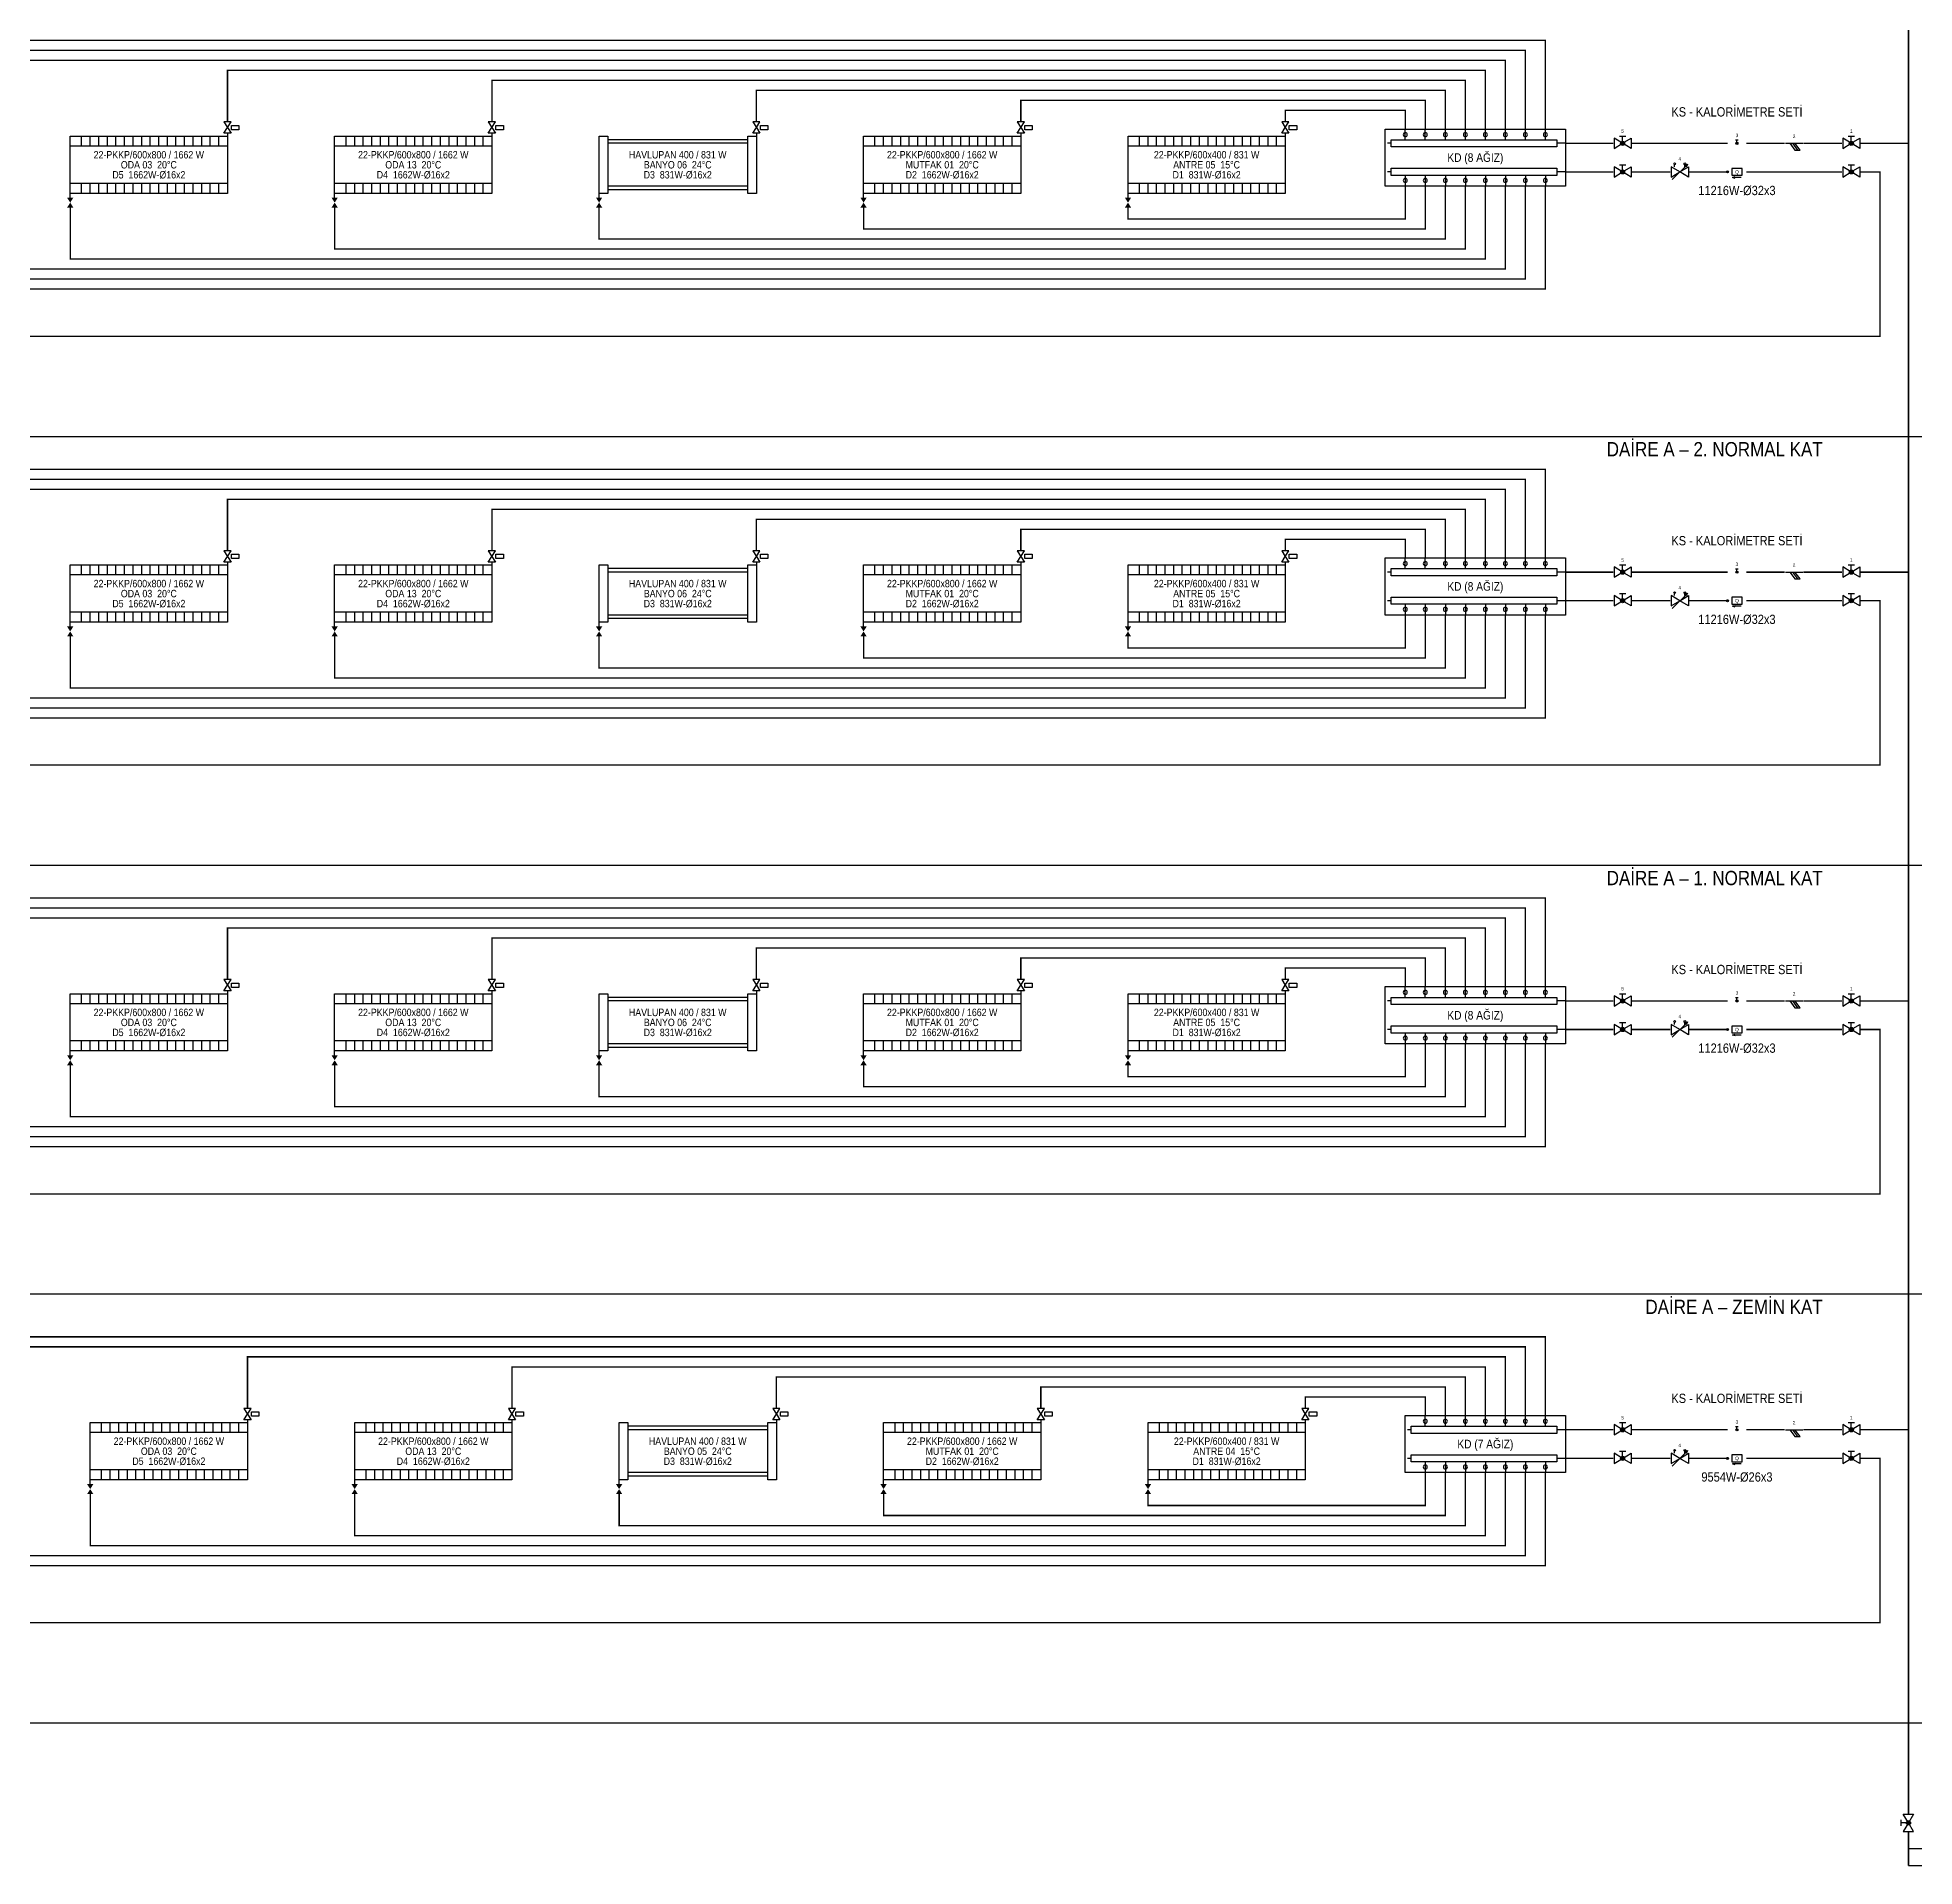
# Model space of a CAD drawing. Header units: centimetres. Extents: x -61 to 14522, y -12981 to 1521.
# Drawn here: x 2692 to 4005, y -2792 to -1512 of the extents above; entities that cross this region are included whole.
import ezdxf
from ezdxf.enums import TextEntityAlignment as Align

# ---------------------------------------------------------------- set-up
doc = ezdxf.new("R2010")
doc.units = ezdxf.units.CM
doc.linetypes.add('DASHED', pattern=[1.524, 1.27, -0.254])
for name, color, linetype in [('ROTAS-CIHAZ', 135, 'Continuous'), ('ROTAS-ISITMA-CAP', 41, 'Continuous'), ('ROTAS-ISITMA-DONUS', 30, 'DASHED'), ('ROTAS-ISITMA-GIDIS', 10, 'Continuous'), ('ROTAS-ISITMA-KOLEKTOR', 6, 'Continuous'), ('ROTAS-ISITMA-SEMBOL', 1, 'Continuous'), ('ROTAS-KAT-BANDI', 8, 'Continuous'), ('ROTAS-MASKE', 7, 'Continuous'), ('ROTAS-RADYATOR', 2, 'Continuous'), ('ROTAS-YAZI', 7, 'Continuous')]:
    doc.layers.add(name, color=color, linetype=linetype)
doc.styles.add('ROTAS', font='arial.ttf')

# ---------------------------------------------------------------- blocks, each defined once
blk = doc.blocks.new('ROTAS-KOLEKTOR-SEMA-7')
for p, q in [((14, 32.5), (14, 40)), ((28, 32.5), (28, 40)), ((42, 32.5), (42, 40)), ((56, 32.5), (56, 40)), ((70, 32.5), (70, 40)), ((84, 32.5), (84, 40)), ((98, 32.5), (98, 40)), ((0, 30), (6, 30)), ((108, 30), (110.5, 30)), ((0, 10), (6, 10)), ((14, 7.5), (14, 0)), ((28, 7.5), (28, 0)), ((42, 7.5), (42, 0)), ((56, 7.5), (56, 0)), ((70, 7.5), (70, 0)), ((84, 7.5), (84, 0)), ((98, 7.5), (98, 0)), ((108, 10), (110.5, 10))]:
    blk.add_line(p, q)
for points in [[(0, 0), (112, 0), (112, 40), (0, 40)], [(6, 27.5), (108, 27.5), (108, 32.5), (6, 32.5)], [(6, 7.5), (108, 7.5), (108, 12.5), (6, 12.5)]]:
    blk.add_lwpolyline(points, close=True)
for centre in [(14, 36), (28, 36), (42, 36), (56, 36), (70, 36), (84, 36), (98, 36), (14, 4), (28, 4), (42, 4), (56, 4), (70, 4), (84, 4), (98, 4)]:
    blk.add_circle(centre, 1.4)
blk = doc.blocks.new('ROTAS-R-KURESEL-VANA')
blk.add_hatch(color=7).paths.add_polyline_path([(2.4, 0), (2.3, 0.6), (2.1, 1.2), (1.7, 1.7), (1.2, 2.1), (0.6, 2.3), (0, 2.4), (-0.6, 2.3), (-1.2, 2.1), (-1.7, 1.7), (-2.1, 1.2), (-2.3, 0.6), (-2.4, 0), (-2.3, -0.6), (-2.1, -1.2), (-1.7, -1.7), (-1.2, -2.1), (-0.6, -2.3), (0, -2.4), (0.6, -2.3), (1.2, -2.1), (1.7, -1.7), (2.1, -1.2), (2.3, -0.6)])
for p, q in [((-3.6, 8.4), (3.6, 8.4)), ((0, 2.4), (0, 8.4))]:
    blk.add_line(p, q)
for points in [[(-10, 6), (-10, -6), (0, 0)], [(10, 6), (10, -6), (0, 0)]]:
    blk.add_lwpolyline(points, close=True)
blk.add_circle((0, 0), 2.4)
at = {"style": 'ROTAS'}
blk.add_attdef('NO', text='', height=6, dxfattribs=at).set_placement((0, 11), align=Align.BOTTOM_CENTER)
blk = doc.blocks.new('ROTAS-R-PISLIK-TUTUCU')
for p, q in [((-10, 0), (10, 0)), ((-2, 0), (4, -8))]:
    blk.add_line(p, q)
blk.add_lwpolyline([(-5, 0), (1, -8), (7, -8), (1, 0)])
at = {"style": 'ROTAS'}
blk.add_attdef('NO', text='', height=6, dxfattribs=at).set_placement((0, 5), align=Align.BOTTOM_CENTER)
blk = doc.blocks.new('ROTAS-KALORIMETRE-SENSOR')
blk.add_hatch(color=7).paths.add_polyline_path([(1.2, 0), (1.2, 0.3), (1, 0.6), (0.8, 0.8), (0.6, 1), (0.3, 1.2), (0, 1.2), (-0.3, 1.2), (-0.6, 1), (-0.8, 0.8), (-1, 0.6), (-1.2, 0.3), (-1.2, 0), (-1.2, -0.3), (-1, -0.6), (-0.8, -0.8), (-0.6, -1), (-0.3, -1.2), (0, -1.2), (0.3, -1.2), (0.6, -1), (0.8, -0.8), (1, -0.6), (1.2, -0.3)])
for p, q in [((-1.6, 4), (1.6, 4)), ((0, 1.2), (0, 4))]:
    blk.add_line(p, q)
blk.add_circle((0, 0), 1.2)
at = {"style": 'ROTAS'}
blk.add_attdef('NO', text='', height=6, dxfattribs=at).set_placement((0, 6), align=Align.BOTTOM_CENTER)
blk = doc.blocks.new('ROTAS-R-KALORIMETRE-SOL')
blk.add_hatch(color=7).paths.add_polyline_path([(-9.8, 0), (-9.8, 0.3), (-10, 0.6), (-10.2, 0.8), (-10.4, 1), (-10.7, 1.2), (-11, 1.2), (-11.3, 1.2), (-11.6, 1), (-11.8, 0.8), (-12, 0.6), (-12.2, 0.3), (-12.2, 0), (-12.2, -0.3), (-12, -0.6), (-11.8, -0.8), (-11.6, -1), (-11.3, -1.2), (-11, -1.2), (-10.7, -1.2), (-10.4, -1), (-10.2, -0.8), (-10, -0.6), (-9.8, -0.3)])
blk.add_line((5, -6.5), (-5, -6.5))
blk.add_lwpolyline([(-6, -4), (6, -4), (6, 4), (-6, 4)], close=True)
blk.add_lwpolyline([(-2, -7.5), (-5, -6.5), (-2, -5.5)])
blk.add_circle((-11, 0), 1.2)
at = {"style": 'ROTAS'}
blk.add_text('Q', height=4, dxfattribs=at).set_placement((0, 0), align=Align.MIDDLE_CENTER)
blk.add_attdef('NO', text='', height=6, dxfattribs=at).set_placement((0, 7), align=Align.BOTTOM_CENTER)
blk = doc.blocks.new('ROTAS-BALANS-VANASI')
for p, q in [((-9, -9), (9, 9)), ((-6, 6), (-6, 8.4)), ((6, 6), (6, 8.4))]:
    blk.add_line(p, q)
for points in [[(-10, 6), (-10, -6), (0, 0)], [(10, 6), (10, -6), (0, 0)]]:
    blk.add_lwpolyline(points, close=True)
blk.add_lwpolyline([(5.6, 7.3), (9, 9), (7.3, 5.6)])
for centre in [(-6, 9.4), (6, 9.4)]:
    blk.add_circle(centre, 1)
at = {"style": 'ROTAS'}
blk.add_attdef('NO', text='', height=6, dxfattribs=at).set_placement((0, 12), align=Align.BOTTOM_CENTER)
blk = doc.blocks.new('ROTAS-RADYATOR-SEMA')
for points in [[(107.8, -3), (112.2, -3), (110, -6.5)], [(107.8, -10), (112.2, -10), (110, -6.5)]]:
    blk.add_hatch(color=7).paths.add_polyline_path(points)
for p, q in [((0, 42), (0, 40)), ((6, 33), (6, 40)), ((12, 33), (12, 40)), ((18, 33), (18, 40)), ((24, 33), (24, 40)), ((30, 33), (30, 40)), ((36, 33), (36, 40)), ((42, 33), (42, 40)), ((48, 33), (48, 40)), ((54, 33), (54, 40)), ((60, 33), (60, 40)), ((66, 33), (66, 40)), ((72, 33), (72, 40)), ((78, 33), (78, 40)), ((84, 33), (84, 40)), ((90, 33), (90, 40)), ((96, 33), (96, 40)), ((102, 33), (102, 40)), ((0, 33), (110, 33)), ((0, 7), (110, 7)), ((6, 0), (6, 7)), ((12, 0), (12, 7)), ((18, 0), (18, 7)), ((24, 0), (24, 7)), ((30, 0), (30, 7)), ((36, 0), (36, 7)), ((42, 0), (42, 7)), ((48, 0), (48, 7)), ((54, 0), (54, 7)), ((60, 0), (60, 7)), ((66, 0), (66, 7)), ((72, 0), (72, 7)), ((78, 0), (78, 7)), ((84, 0), (84, 7)), ((90, 0), (90, 7)), ((96, 0), (96, 7)), ((102, 0), (102, 7)), ((110, -3), (110, 0))]:
    blk.add_line(p, q)
for points in [[(-8, 44.5), (-2.8, 44.5), (-2.8, 47.5), (-8, 47.5)], [(-2.5, 50), (2.5, 50), (0, 46)], [(-2.5, 42), (2.5, 42), (0, 46)], [(0, 0), (110, 0), (110, 40), (0, 40)]]:
    blk.add_lwpolyline(points, close=True)
blk = doc.blocks.new('ROTAS-HAVLUPAN-SEMA')
for points in [[(107.8, -3), (112.2, -3), (110, -6.5)], [(107.8, -10), (112.2, -10), (110, -6.5)]]:
    blk.add_hatch(color=7).paths.add_polyline_path(points)
for p, q in [((0, 42), (0, 40)), ((6, 37.5), (104, 37.5)), ((6, 35), (104, 35)), ((6, 5), (104, 5)), ((6, 2.5), (104, 2.5)), ((110, -3), (110, 0))]:
    blk.add_line(p, q)
for points in [[(-8, 44.5), (-2.8, 44.5), (-2.8, 47.5), (-8, 47.5)], [(-2.5, 50), (2.5, 50), (0, 46)], [(-2.5, 42), (2.5, 42), (0, 46)], [(0, 0), (6, 0), (6, 40), (0, 40)], [(104, 0), (110, 0), (110, 40), (104, 40)]]:
    blk.add_lwpolyline(points, close=True)
blk = doc.blocks.new('ROTAS-KOLEKTOR-SEMA-8')
for p, q in [((14, 32.5), (14, 40)), ((28, 32.5), (28, 40)), ((42, 32.5), (42, 40)), ((56, 32.5), (56, 40)), ((70, 32.5), (70, 40)), ((84, 32.5), (84, 40)), ((98, 32.5), (98, 40)), ((112, 32.5), (112, 40)), ((0, 30), (6, 30)), ((122, 30), (124.5, 30)), ((0, 10), (6, 10)), ((14, 7.5), (14, 0)), ((28, 7.5), (28, 0)), ((42, 7.5), (42, 0)), ((56, 7.5), (56, 0)), ((70, 7.5), (70, 0)), ((84, 7.5), (84, 0)), ((98, 7.5), (98, 0)), ((112, 7.5), (112, 0)), ((122, 10), (124.5, 10))]:
    blk.add_line(p, q)
for points in [[(0, 0), (126, 0), (126, 40), (0, 40)], [(6, 27.5), (122, 27.5), (122, 32.5), (6, 32.5)], [(6, 7.5), (122, 7.5), (122, 12.5), (6, 12.5)]]:
    blk.add_lwpolyline(points, close=True)
for centre in [(14, 36), (28, 36), (42, 36), (56, 36), (70, 36), (84, 36), (98, 36), (112, 36), (14, 4), (28, 4), (42, 4), (56, 4), (70, 4), (84, 4), (98, 4), (112, 4)]:
    blk.add_circle(centre, 1.4)

msp = doc.modelspace()

# ---------------------------------------------------------------- linework, layer by layer
at = {"layer": 'ROTAS-ISITMA-DONUS', "ltscale": 12, "const_width": 1}
for points in [[(3761, -1606), (3981, -1606), (3981, -1721), (2100, -1721)], [(2160, -1631), (2160, -1688), (3747, -1688), (3747, -1616)], [(2345, -1631), (2345, -1681), (3733, -1681), (3733, -1616)], [(2530, -1631), (2530, -1674), (3719, -1674), (3719, -1616)], [(2715, -1631), (2715, -1667), (3705, -1667), (3705, -1616)], [(2900, -1631), (2900, -1660), (3691, -1660), (3691, -1616)], [(3085, -1631), (3085, -1653), (3677, -1653), (3677, -1616)], [(3270, -1631), (3270, -1646), (3663, -1646), (3663, -1616)], [(3455, -1631), (3455, -1639), (3649, -1639), (3649, -1616)], [(3761, -1906), (3981, -1906), (3981, -2021), (2100, -2021)], [(2160, -1931), (2160, -1988), (3747, -1988), (3747, -1916)], [(2345, -1931), (2345, -1981), (3733, -1981), (3733, -1916)], [(2530, -1931), (2530, -1974), (3719, -1974), (3719, -1916)], [(2715, -1931), (2715, -1967), (3705, -1967), (3705, -1916)], [(2900, -1931), (2900, -1960), (3691, -1960), (3691, -1916)], [(3085, -1931), (3085, -1953), (3677, -1953), (3677, -1916)], [(3270, -1931), (3270, -1946), (3663, -1946), (3663, -1916)], [(3455, -1931), (3455, -1939), (3649, -1939), (3649, -1916)], [(3761, -2206), (3981, -2206), (3981, -2321), (2100, -2321)], [(2160, -2231), (2160, -2288), (3747, -2288), (3747, -2216)], [(2345, -2231), (2345, -2281), (3733, -2281), (3733, -2216)], [(2530, -2231), (2530, -2274), (3719, -2274), (3719, -2216)], [(2715, -2231), (2715, -2267), (3705, -2267), (3705, -2216)], [(2900, -2231), (2900, -2260), (3691, -2260), (3691, -2216)], [(3085, -2231), (3085, -2253), (3677, -2253), (3677, -2216)], [(3270, -2231), (3270, -2246), (3663, -2246), (3663, -2216)], [(3455, -2231), (3455, -2239), (3649, -2239), (3649, -2216)], [(3761, -2506), (3981, -2506), (3981, -2621), (2100, -2621)], [(2359, -2531), (2359, -2581), (3747, -2581), (3747, -2516)], [(2544, -2531), (2544, -2574), (3733, -2574), (3733, -2516)], [(2729, -2531), (2729, -2567), (3719, -2567), (3719, -2516)], [(2914, -2531), (2914, -2560), (3705, -2560), (3705, -2516)], [(3099, -2531), (3099, -2553), (3691, -2553), (3691, -2516)], [(3284, -2531), (3284, -2546), (3677, -2546), (3677, -2516)], [(3469, -2531), (3469, -2539), (3663, -2539), (3663, -2516)]]:
    msp.add_lwpolyline(points, dxfattribs=at)
at = {"layer": 'ROTAS-ISITMA-GIDIS', "const_width": 1}
for points in [[(4001, -2791), (4001, -629)], [(3747, -1576), (3747, -1514), (2270, -1514), (2270, -1571)], [(3733, -1576), (3733, -1521), (2455, -1521), (2455, -1571)], [(3719, -1576), (3719, -1528), (2640, -1528), (2640, -1571)], [(3705, -1576), (3705, -1535), (2825, -1535), (2825, -1571)], [(3691, -1576), (3691, -1542), (3010, -1542), (3010, -1571)], [(3677, -1576), (3677, -1549), (3195, -1549), (3195, -1571)], [(3663, -1576), (3663, -1556), (3380, -1556), (3380, -1571)], [(3649, -1576), (3649, -1563), (3565, -1563), (3565, -1571)], [(4001, -1586), (3761, -1586)], [(3747, -1876), (3747, -1814), (2270, -1814), (2270, -1871)], [(3733, -1876), (3733, -1821), (2455, -1821), (2455, -1871)], [(3719, -1876), (3719, -1828), (2640, -1828), (2640, -1871)], [(3705, -1876), (3705, -1835), (2825, -1835), (2825, -1871)], [(3691, -1876), (3691, -1842), (3010, -1842), (3010, -1871)], [(3677, -1876), (3677, -1849), (3195, -1849), (3195, -1871)], [(3663, -1876), (3663, -1856), (3380, -1856), (3380, -1871)], [(3649, -1876), (3649, -1863), (3565, -1863), (3565, -1871)], [(4001, -1886), (3761, -1886)], [(3747, -2176), (3747, -2114), (2270, -2114), (2270, -2171)], [(3733, -2176), (3733, -2121), (2455, -2121), (2455, -2171)], [(3719, -2176), (3719, -2128), (2640, -2128), (2640, -2171)], [(3705, -2176), (3705, -2135), (2825, -2135), (2825, -2171)], [(3691, -2176), (3691, -2142), (3010, -2142), (3010, -2171)], [(3677, -2176), (3677, -2149), (3195, -2149), (3195, -2171)], [(3663, -2176), (3663, -2156), (3380, -2156), (3380, -2171)], [(3649, -2176), (3649, -2163), (3565, -2163), (3565, -2171)], [(4001, -2186), (3761, -2186)], [(3747, -2476), (3747, -2421), (2469, -2421), (2469, -2471)], [(3733, -2476), (3733, -2428), (2654, -2428), (2654, -2471)], [(3719, -2476), (3719, -2435), (2839, -2435), (2839, -2471)], [(3705, -2476), (3705, -2442), (3024, -2442), (3024, -2471)], [(3691, -2476), (3691, -2449), (3209, -2449), (3209, -2471)], [(3677, -2476), (3677, -2456), (3394, -2456), (3394, -2471)], [(3663, -2476), (3663, -2463), (3579, -2463), (3579, -2471)], [(4001, -2486), (3761, -2486)], [(4001, -2779), (4023, -2779)], [(4001, -2791), (4550, -2791)]]:
    msp.add_lwpolyline(points, dxfattribs=at)
at = {"layer": 'ROTAS-KAT-BANDI'}
for points in [[(2000, -1791), (6601, -1791)], [(2000, -2091), (6601, -2091)], [(2000, -2391), (6601, -2391)], [(2000, -2691), (6601, -2691)]]:
    msp.add_lwpolyline(points, dxfattribs=at)

# ---------------------------------------------------------------- block references
at = {"layer": 'ROTAS-ISITMA-KOLEKTOR', "xscale": -1}
for name, p in [('ROTAS-KOLEKTOR-SEMA-8', (3761, -1616)), ('ROTAS-KOLEKTOR-SEMA-8', (3761, -1916)), ('ROTAS-KOLEKTOR-SEMA-8', (3761, -2216)), ('ROTAS-KOLEKTOR-SEMA-7', (3761, -2516))]:
    msp.add_blockref(name, p, dxfattribs=at)
at = {"layer": 'ROTAS-RADYATOR', "xscale": -1}
for name, p in [('ROTAS-RADYATOR-SEMA', (2825, -1621)), ('ROTAS-RADYATOR-SEMA', (3010, -1621)), ('ROTAS-HAVLUPAN-SEMA', (3195, -1621)), ('ROTAS-RADYATOR-SEMA', (3380, -1621)), ('ROTAS-RADYATOR-SEMA', (3565, -1621)), ('ROTAS-RADYATOR-SEMA', (2825, -1921)), ('ROTAS-RADYATOR-SEMA', (3010, -1921)), ('ROTAS-HAVLUPAN-SEMA', (3195, -1921)), ('ROTAS-RADYATOR-SEMA', (3380, -1921)), ('ROTAS-RADYATOR-SEMA', (3565, -1921)), ('ROTAS-RADYATOR-SEMA', (2825, -2221)), ('ROTAS-RADYATOR-SEMA', (3010, -2221)), ('ROTAS-HAVLUPAN-SEMA', (3195, -2221)), ('ROTAS-RADYATOR-SEMA', (3380, -2221)), ('ROTAS-RADYATOR-SEMA', (3565, -2221)), ('ROTAS-RADYATOR-SEMA', (2839, -2521)), ('ROTAS-RADYATOR-SEMA', (3024, -2521)), ('ROTAS-HAVLUPAN-SEMA', (3209, -2521)), ('ROTAS-RADYATOR-SEMA', (3394, -2521)), ('ROTAS-RADYATOR-SEMA', (3579, -2521))]:
    msp.add_blockref(name, p, dxfattribs=at)

# ---------------------------------------------------------------- texts
at = {"layer": 'ROTAS-ISITMA-CAP', "style": 'ROTAS', "width": 0.85}
for s, p in [('D5  1662W-Ø16x2', (2770, -1608)), ('D4  1662W-Ø16x2', (2955, -1608)), ('D3  831W-Ø16x2', (3140, -1608)), ('D2  1662W-Ø16x2', (3325, -1608)), ('D1  831W-Ø16x2', (3510, -1608)), ('D5  1662W-Ø16x2', (2770, -1908)), ('D4  1662W-Ø16x2', (2955, -1908)), ('D3  831W-Ø16x2', (3140, -1908)), ('D2  1662W-Ø16x2', (3325, -1908)), ('D1  831W-Ø16x2', (3510, -1908)), ('D5  1662W-Ø16x2', (2770, -2208)), ('D4  1662W-Ø16x2', (2955, -2208)), ('D3  831W-Ø16x2', (3140, -2208)), ('D2  1662W-Ø16x2', (3325, -2208)), ('D1  831W-Ø16x2', (3510, -2208)), ('D5  1662W-Ø16x2', (2784, -2508)), ('D4  1662W-Ø16x2', (2969, -2508)), ('D3  831W-Ø16x2', (3154, -2508)), ('D2  1662W-Ø16x2', (3339, -2508)), ('D1  831W-Ø16x2', (3524, -2508))]:
    msp.add_text(s, height=5.2, dxfattribs=at).set_placement(p, align=Align.MIDDLE_CENTER)
at = {"layer": 'ROTAS-RADYATOR', "style": 'ROTAS', "width": 0.85}
for s, p in [('22-PKKP/600x800 / 1662 W', (2770, -1594)), ('ODA 03  20°C', (2770, -1601)), ('22-PKKP/600x800 / 1662 W', (2955, -1594)), ('ODA 13  20°C', (2955, -1601)), ('HAVLUPAN 400 / 831 W', (3140, -1594)), ('BANYO 06  24°C', (3140, -1601)), ('22-PKKP/600x800 / 1662 W', (3325, -1594)), ('MUTFAK 01  20°C', (3325, -1601)), ('22-PKKP/600x400 / 831 W', (3510, -1594)), ('ANTRE 05  15°C', (3510, -1601)), ('22-PKKP/600x800 / 1662 W', (2770, -1894)), ('ODA 03  20°C', (2770, -1901)), ('22-PKKP/600x800 / 1662 W', (2955, -1894)), ('ODA 13  20°C', (2955, -1901)), ('HAVLUPAN 400 / 831 W', (3140, -1894)), ('BANYO 06  24°C', (3140, -1901)), ('22-PKKP/600x800 / 1662 W', (3325, -1894)), ('MUTFAK 01  20°C', (3325, -1901)), ('22-PKKP/600x400 / 831 W', (3510, -1894)), ('ANTRE 05  15°C', (3510, -1901)), ('22-PKKP/600x800 / 1662 W', (2770, -2194)), ('22-PKKP/600x800 / 1662 W', (2955, -2194)), ('HAVLUPAN 400 / 831 W', (3140, -2194)), ('22-PKKP/600x800 / 1662 W', (3325, -2194)), ('22-PKKP/600x400 / 831 W', (3510, -2194)), ('ODA 03  20°C', (2770, -2201)), ('ODA 13  20°C', (2955, -2201)), ('BANYO 06  24°C', (3140, -2201)), ('MUTFAK 01  20°C', (3325, -2201)), ('ANTRE 05  15°C', (3510, -2201)), ('22-PKKP/600x800 / 1662 W', (2784, -2494)), ('22-PKKP/600x800 / 1662 W', (2969, -2494)), ('HAVLUPAN 400 / 831 W', (3154, -2494)), ('22-PKKP/600x800 / 1662 W', (3339, -2494)), ('22-PKKP/600x400 / 831 W', (3524, -2494)), ('ODA 03  20°C', (2784, -2501)), ('ODA 13  20°C', (2969, -2501)), ('BANYO 05  24°C', (3154, -2501)), ('MUTFAK 01  20°C', (3339, -2501)), ('ANTRE 04  15°C', (3524, -2501))]:
    msp.add_text(s, height=5.2, dxfattribs=at).set_placement(p, align=Align.MIDDLE_CENTER)

# ---------------------------------------------------------------- wipeouts: each hides what was drawn before it
for points in [[(3842.9, -1568.9), (3915.8, -1568.9), (3915.8, -1559.1), (3842.9, -1559.1)], [(3842.9, -1868.9), (3915.8, -1868.9), (3915.8, -1859.1), (3842.9, -1859.1)], [(3842.9, -2168.9), (3915.8, -2168.9), (3915.8, -2159.1), (3842.9, -2159.1)], [(3842.9, -2468.9), (3915.8, -2468.9), (3915.8, -2459.1), (3842.9, -2459.1)]]:
    msp.add_wipeout(points).dxf.layer = 'ROTAS-MASKE'

# ---------------------------------------------------------------- next in the draw order: texts
at = {"layer": 'ROTAS-CIHAZ', "style": 'ROTAS', "width": 0.85}
for p in [(3881, -1564), (3881, -1864), (3881, -2164), (3881, -2464)]:
    msp.add_text('KS - KALORİMETRE SETİ', height=6.5, dxfattribs=at).set_placement(p, align=Align.MIDDLE_CENTER)

# ---------------------------------------------------------------- next in the draw order: wipeouts: each hides what was drawn before it
for points in [[(3794.5, -1590), (3807.5, -1590), (3807.5, -1582), (3794.5, -1582)], [(3874.5, -1590), (3887.5, -1590), (3887.5, -1582), (3874.5, -1582)], [(3914.5, -1590), (3927.5, -1590), (3927.5, -1582), (3914.5, -1582)], [(3954.5, -1590), (3967.5, -1590), (3967.5, -1582), (3954.5, -1582)], [(3678.2, -1600.5), (3714.8, -1600.5), (3714.8, -1591.5), (3678.2, -1591.5)], [(3794.5, -1610), (3807.5, -1610), (3807.5, -1602), (3794.5, -1602)], [(3834.5, -1610), (3847.5, -1610), (3847.5, -1602), (3834.5, -1602)], [(3874.5, -1610), (3887.5, -1610), (3887.5, -1602), (3874.5, -1602)], [(3954.5, -1610), (3967.5, -1610), (3967.5, -1602), (3954.5, -1602)], [(3816.2, -1810.5), (3938.5, -1810.5), (3938.5, -1795.5), (3816.2, -1795.5)], [(3794.5, -1890), (3807.5, -1890), (3807.5, -1882), (3794.5, -1882)], [(3874.5, -1890), (3887.5, -1890), (3887.5, -1882), (3874.5, -1882)], [(3914.5, -1890), (3927.5, -1890), (3927.5, -1882), (3914.5, -1882)], [(3954.5, -1890), (3967.5, -1890), (3967.5, -1882), (3954.5, -1882)], [(3678.2, -1900.5), (3714.8, -1900.5), (3714.8, -1891.5), (3678.2, -1891.5)], [(3794.5, -1910), (3807.5, -1910), (3807.5, -1902), (3794.5, -1902)], [(3834.5, -1910), (3847.5, -1910), (3847.5, -1902), (3834.5, -1902)], [(3874.5, -1910), (3887.5, -1910), (3887.5, -1902), (3874.5, -1902)], [(3954.5, -1910), (3967.5, -1910), (3967.5, -1902), (3954.5, -1902)], [(3816.2, -2110.5), (3938.5, -2110.5), (3938.5, -2095.5), (3816.2, -2095.5)], [(3678.2, -2200.5), (3714.8, -2200.5), (3714.8, -2191.5), (3678.2, -2191.5)], [(3794.5, -2190), (3807.5, -2190), (3807.5, -2182), (3794.5, -2182)], [(3874.5, -2190), (3887.5, -2190), (3887.5, -2182), (3874.5, -2182)], [(3914.5, -2190), (3927.5, -2190), (3927.5, -2182), (3914.5, -2182)], [(3954.5, -2190), (3967.5, -2190), (3967.5, -2182), (3954.5, -2182)], [(3794.5, -2210), (3807.5, -2210), (3807.5, -2202), (3794.5, -2202)], [(3834.5, -2210), (3847.5, -2210), (3847.5, -2202), (3834.5, -2202)], [(3874.5, -2210), (3887.5, -2210), (3887.5, -2202), (3874.5, -2202)], [(3954.5, -2210), (3967.5, -2210), (3967.5, -2202), (3954.5, -2202)], [(3836.6, -2410.5), (3938.5, -2410.5), (3938.5, -2395.5), (3836.6, -2395.5)], [(3685.2, -2500.5), (3721.8, -2500.5), (3721.8, -2491.5), (3685.2, -2491.5)], [(3794.5, -2490), (3807.5, -2490), (3807.5, -2482), (3794.5, -2482)], [(3874.5, -2490), (3887.5, -2490), (3887.5, -2482), (3874.5, -2482)], [(3914.5, -2490), (3927.5, -2490), (3927.5, -2482), (3914.5, -2482)], [(3954.5, -2490), (3967.5, -2490), (3967.5, -2482), (3954.5, -2482)], [(3794.5, -2510), (3807.5, -2510), (3807.5, -2502), (3794.5, -2502)], [(3834.5, -2510), (3847.5, -2510), (3847.5, -2502), (3834.5, -2502)], [(3874.5, -2510), (3887.5, -2510), (3887.5, -2502), (3874.5, -2502)], [(3954.5, -2510), (3967.5, -2510), (3967.5, -2502), (3954.5, -2502)], [(3997, -2767.5), (4005, -2767.5), (4005, -2754.5), (3997, -2754.5)]]:
    msp.add_wipeout(points).dxf.layer = 'ROTAS-MASKE'

# ---------------------------------------------------------------- next in the draw order: block references
at = {"layer": 'ROTAS-ISITMA-SEMBOL'}
ref = msp.add_blockref('ROTAS-R-KURESEL-VANA', (3801, -1586), dxfattribs=dict(at, xscale=0.6, yscale=0.6))
ref.add_attrib('NO', '5', dxfattribs={"layer": '0', "height": 2.4, "style": 'ROTAS'}).set_placement((3801, -1579.4), align=Align.BOTTOM_CENTER)
ref = msp.add_blockref('ROTAS-KALORIMETRE-SENSOR', (3881, -1586), dxfattribs=dict(at, xscale=0.6, yscale=0.6))
ref.add_attrib('NO', '3', dxfattribs={"layer": '0', "height": 2.4, "style": 'ROTAS'}).set_placement((3881, -1582.4), align=Align.BOTTOM_CENTER)
ref = msp.add_blockref('ROTAS-R-PISLIK-TUTUCU', (3921, -1586), dxfattribs=dict(at, xscale=0.6, yscale=0.6))
ref.add_attrib('NO', '2', dxfattribs={"layer": '0', "height": 2.4, "style": 'ROTAS'}).set_placement((3921, -1583), align=Align.BOTTOM_CENTER)
ref = msp.add_blockref('ROTAS-R-KURESEL-VANA', (3961, -1586), dxfattribs=dict(at, xscale=0.6, yscale=0.6))
ref.add_attrib('NO', '1', dxfattribs={"layer": '0', "height": 2.4, "style": 'ROTAS'}).set_placement((3961, -1579.4), align=Align.BOTTOM_CENTER)
at = {"layer": 'ROTAS-ISITMA-SEMBOL', "xscale": 0.6, "yscale": 0.6}
for name, p in [('ROTAS-R-KURESEL-VANA', (3801, -1606)), ('ROTAS-R-KURESEL-VANA', (3961, -1606)), ('ROTAS-R-KALORIMETRE-SOL', (3881, -1606)), ('ROTAS-R-KURESEL-VANA', (3801, -1906)), ('ROTAS-R-KALORIMETRE-SOL', (3881, -1906)), ('ROTAS-R-KURESEL-VANA', (3961, -1906)), ('ROTAS-R-KURESEL-VANA', (3801, -2206)), ('ROTAS-R-KALORIMETRE-SOL', (3881, -2206)), ('ROTAS-R-KURESEL-VANA', (3961, -2206)), ('ROTAS-R-KURESEL-VANA', (3801, -2506)), ('ROTAS-R-KALORIMETRE-SOL', (3881, -2506)), ('ROTAS-R-KURESEL-VANA', (3961, -2506))]:
    msp.add_blockref(name, p, dxfattribs=at)
at = {"layer": 'ROTAS-ISITMA-SEMBOL'}
ref = msp.add_blockref('ROTAS-BALANS-VANASI', (3841, -1606), dxfattribs=dict(at, xscale=0.6, yscale=0.6))
ref.add_attrib('NO', '4', dxfattribs={"layer": '0', "height": 2.4, "style": 'ROTAS'}).set_placement((3841, -1598.8), align=Align.BOTTOM_CENTER)
ref = msp.add_blockref('ROTAS-R-KURESEL-VANA', (3801, -1886), dxfattribs=dict(at, xscale=0.6, yscale=0.6))
ref.add_attrib('NO', '5', dxfattribs={"layer": '0', "height": 2.4, "style": 'ROTAS'}).set_placement((3801, -1879.4), align=Align.BOTTOM_CENTER)
ref = msp.add_blockref('ROTAS-R-KURESEL-VANA', (3961, -1886), dxfattribs=dict(at, xscale=0.6, yscale=0.6))
ref.add_attrib('NO', '1', dxfattribs={"layer": '0', "height": 2.4, "style": 'ROTAS'}).set_placement((3961, -1879.4), align=Align.BOTTOM_CENTER)
ref = msp.add_blockref('ROTAS-KALORIMETRE-SENSOR', (3881, -1886), dxfattribs=dict(at, xscale=0.6, yscale=0.6))
ref.add_attrib('NO', '3', dxfattribs={"layer": '0', "height": 2.4, "style": 'ROTAS'}).set_placement((3881, -1882.4), align=Align.BOTTOM_CENTER)
ref = msp.add_blockref('ROTAS-R-PISLIK-TUTUCU', (3921, -1886), dxfattribs=dict(at, xscale=0.6, yscale=0.6))
ref.add_attrib('NO', '2', dxfattribs={"layer": '0', "height": 2.4, "style": 'ROTAS'}).set_placement((3921, -1883), align=Align.BOTTOM_CENTER)
ref = msp.add_blockref('ROTAS-BALANS-VANASI', (3841, -1906), dxfattribs=dict(at, xscale=0.6, yscale=0.6))
ref.add_attrib('NO', '4', dxfattribs={"layer": '0', "height": 2.4, "style": 'ROTAS'}).set_placement((3841, -1898.8), align=Align.BOTTOM_CENTER)
ref = msp.add_blockref('ROTAS-R-KURESEL-VANA', (3801, -2186), dxfattribs=dict(at, xscale=0.6, yscale=0.6))
ref.add_attrib('NO', '5', dxfattribs={"layer": '0', "height": 2.4, "style": 'ROTAS'}).set_placement((3801, -2179.4), align=Align.BOTTOM_CENTER)
ref = msp.add_blockref('ROTAS-KALORIMETRE-SENSOR', (3881, -2186), dxfattribs=dict(at, xscale=0.6, yscale=0.6))
ref.add_attrib('NO', '3', dxfattribs={"layer": '0', "height": 2.4, "style": 'ROTAS'}).set_placement((3881, -2182.4), align=Align.BOTTOM_CENTER)
ref = msp.add_blockref('ROTAS-R-KURESEL-VANA', (3961, -2186), dxfattribs=dict(at, xscale=0.6, yscale=0.6))
ref.add_attrib('NO', '1', dxfattribs={"layer": '0', "height": 2.4, "style": 'ROTAS'}).set_placement((3961, -2179.4), align=Align.BOTTOM_CENTER)
ref = msp.add_blockref('ROTAS-R-PISLIK-TUTUCU', (3921, -2186), dxfattribs=dict(at, xscale=0.6, yscale=0.6))
ref.add_attrib('NO', '2', dxfattribs={"layer": '0', "height": 2.4, "style": 'ROTAS'}).set_placement((3921, -2183), align=Align.BOTTOM_CENTER)
ref = msp.add_blockref('ROTAS-BALANS-VANASI', (3841, -2206), dxfattribs=dict(at, xscale=0.6, yscale=0.6))
ref.add_attrib('NO', '4', dxfattribs={"layer": '0', "height": 2.4, "style": 'ROTAS'}).set_placement((3841, -2198.8), align=Align.BOTTOM_CENTER)
ref = msp.add_blockref('ROTAS-R-KURESEL-VANA', (3801, -2486), dxfattribs=dict(at, xscale=0.6, yscale=0.6))
ref.add_attrib('NO', '5', dxfattribs={"layer": '0', "height": 2.4, "style": 'ROTAS'}).set_placement((3801, -2479.4), align=Align.BOTTOM_CENTER)
ref = msp.add_blockref('ROTAS-KALORIMETRE-SENSOR', (3881, -2486), dxfattribs=dict(at, xscale=0.6, yscale=0.6))
ref.add_attrib('NO', '3', dxfattribs={"layer": '0', "height": 2.4, "style": 'ROTAS'}).set_placement((3881, -2482.4), align=Align.BOTTOM_CENTER)
ref = msp.add_blockref('ROTAS-R-PISLIK-TUTUCU', (3921, -2486), dxfattribs=dict(at, xscale=0.6, yscale=0.6))
ref.add_attrib('NO', '2', dxfattribs={"layer": '0', "height": 2.4, "style": 'ROTAS'}).set_placement((3921, -2483), align=Align.BOTTOM_CENTER)
ref = msp.add_blockref('ROTAS-R-KURESEL-VANA', (3961, -2486), dxfattribs=dict(at, xscale=0.6, yscale=0.6))
ref.add_attrib('NO', '1', dxfattribs={"layer": '0', "height": 2.4, "style": 'ROTAS'}).set_placement((3961, -2479.4), align=Align.BOTTOM_CENTER)
ref = msp.add_blockref('ROTAS-BALANS-VANASI', (3841, -2506), dxfattribs=dict(at, xscale=0.6, yscale=0.6))
ref.add_attrib('NO', '4', dxfattribs={"layer": '0', "height": 2.4, "style": 'ROTAS'}).set_placement((3841, -2498.8), align=Align.BOTTOM_CENTER)
at = {"layer": 'ROTAS-ISITMA-SEMBOL', "xscale": 0.6, "yscale": 0.6, "rotation": 90}
msp.add_blockref('ROTAS-R-KURESEL-VANA', (4001, -2761), dxfattribs=at)

# ---------------------------------------------------------------- next in the draw order: texts
at = {"layer": 'ROTAS-ISITMA-KOLEKTOR', "style": 'ROTAS', "width": 0.85}
for s, p in [('KD (8 AĞIZ)', (3698, -1596)), ('KD (8 AĞIZ)', (3698, -1896)), ('KD (8 AĞIZ)', (3698, -2196)), ('KD (7 AĞIZ)', (3705, -2496))]:
    msp.add_text(s, height=6, dxfattribs=at).set_placement(p, align=Align.MIDDLE_CENTER)
at = {"layer": 'ROTAS-YAZI', "style": 'ROTAS', "width": 0.85}
for s, p in [('DAİRE A – 2. NORMAL KAT', (3941, -1808)), ('DAİRE A – 1. NORMAL KAT', (3941, -2108)), ('DAİRE A – ZEMİN KAT', (3941, -2408))]:
    msp.add_text(s, height=10, dxfattribs=at).set_placement(p, align=Align.BOTTOM_RIGHT)

# ---------------------------------------------------------------- next in the draw order: wipeouts: each hides what was drawn before it
for points in [[(3857.9, -1623.9), (3900.9, -1623.9), (3900.9, -1614.1), (3857.9, -1614.1)], [(3857.9, -1923.9), (3900.9, -1923.9), (3900.9, -1914.1), (3857.9, -1914.1)], [(3857.9, -2223.9), (3900.9, -2223.9), (3900.9, -2214.1), (3857.9, -2214.1)], [(3859.5, -2523.9), (3899.2, -2523.9), (3899.2, -2514.1), (3859.5, -2514.1)]]:
    msp.add_wipeout(points).dxf.layer = 'ROTAS-MASKE'

# ---------------------------------------------------------------- next in the draw order: texts
at = {"layer": 'ROTAS-ISITMA-CAP', "style": 'ROTAS', "width": 0.85}
for s, p in [('11216W-Ø32x3', (3881, -1619)), ('11216W-Ø32x3', (3881, -1919)), ('11216W-Ø32x3', (3881, -2219)), ('9554W-Ø26x3', (3881, -2519))]:
    msp.add_text(s, height=6.5, dxfattribs=at).set_placement(p, align=Align.MIDDLE_CENTER)

doc.saveas('drawing.dxf')
